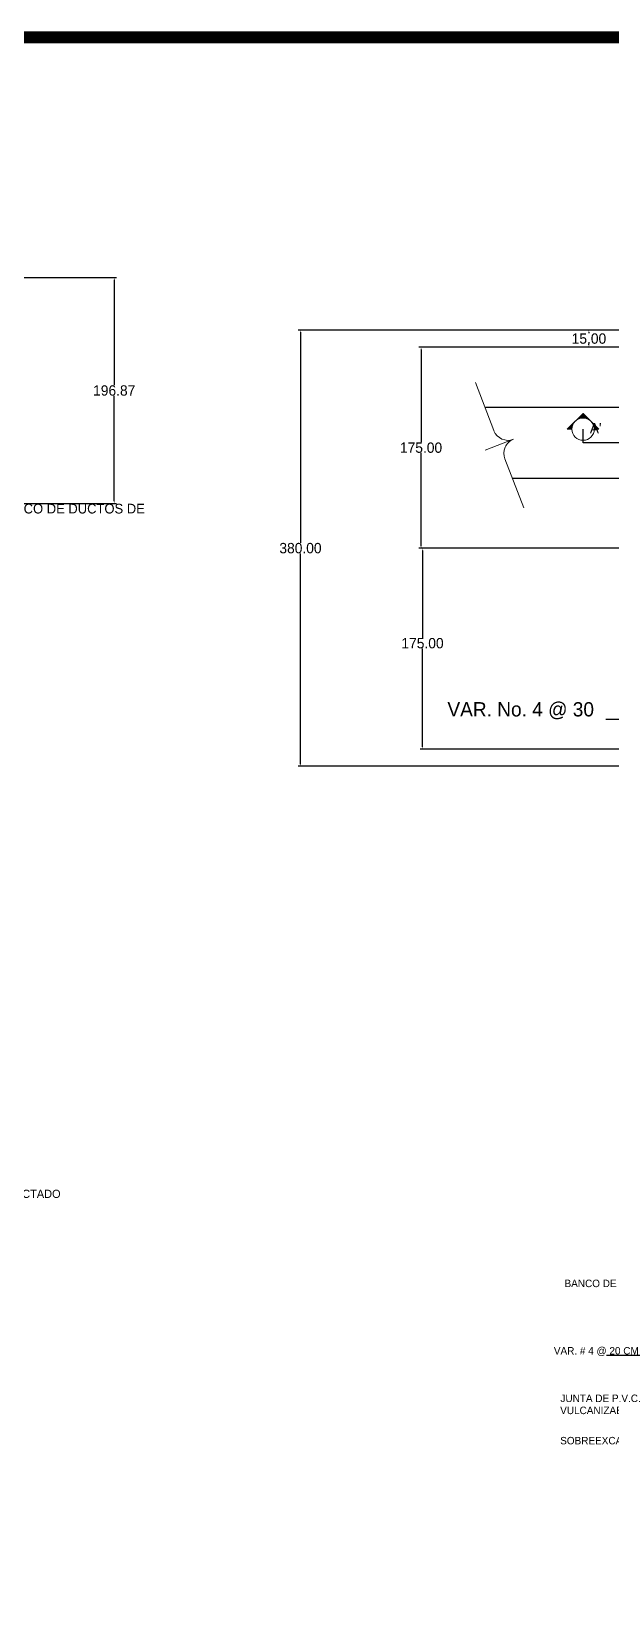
# Model space of a CAD drawing. Header units: centimetres. Extents: x 899 to 420531, y -3090 to 1299.
# Drawn here: x 9548 to 10054, y -1908 to -538 of the extents above; entities that cross this region are included whole.
import ezdxf

# ---------------------------------------------------------------- set-up
doc = ezdxf.new("R2010")
doc.units = ezdxf.units.CM
doc.header["$LTSCALE"] = 10
doc.header["$MEASUREMENT"] = 0
doc.layers.get('DEFPOINTS').update_dxf_attribs({"color": 2, "linetype": 'CONTINUOUS'})
for name, color, linetype in [('DIM', 7, 'CONTINUOUS'), ('Ductos', 30, 'CONTINUOUS'), ('MARCO', 7, 'CONTINUOUS'), ('TEXTOS', 7, 'CONTINUOUS')]:
    doc.layers.add(name, color=color, linetype=linetype)
doc.styles.get("Standard").update_dxf_attribs({"font": ''})
doc.styles.get('Standard').set_extended_font_data('Zurich Ex BT')
doc.dimstyles.get("Standard").update_dxf_attribs({"dimtxt": 9, "dimasz": 2, "dimexe": 2, "dimexo": 2, "dimgap": 0.09, "dimtad": 0, "dimtih": 1, "dimtoh": 1, "dimzin": 0, "dimdsep": 46, "dimtxsty": 'Standard', "dimcen": 0.09, "dimadec": 0, "dimazin": 0, "dimtfac": 1, "dimtofl": 0, "dimtmove": 0, "dimatfit": 3, "dimfxl": 0, "dimtolj": 1, "dimtzin": 0, "dimarcsym": 0})

# ---------------------------------------------------------------- blocks, each defined once
blk = doc.blocks.new('*D17')
at = {"layer": 'DEFPOINTS', "color": 0}
for p in [(10068.2, -797.6), (10034.3, -812.6), (10083.2, -812.6)]:
    blk.add_point(p, dxfattribs=at)
at = {"layer": 'DIM', "color": 0, "lineweight": -2}
for p, q in [((10066.2, -797.6), (10032.3, -797.6)), ((10034.3, -799.6), (10034.3, -800.4)), ((10081.2, -812.6), (10032.3, -812.6)), ((10034.3, -810.6), (10034.3, -809.7))]:
    blk.add_line(p, q, dxfattribs=at)
at = {"layer": 'DIM', "color": 0}
for points in [[(10034, -799.6), (10034.6, -799.6), (10034.3, -797.6)], [(10034, -810.6), (10034.6, -810.6), (10034.3, -812.6)]]:
    blk.add_solid(points, dxfattribs=at)
at = {"layer": 'DIM', "color": 0, "insert": (10034.3, -805.1), "char_height": 9, "attachment_point": 5}
blk.add_mtext('\\A1;15.00', dxfattribs=at)
blk = doc.blocks.new('*D20')
at = {"layer": 'DEFPOINTS', "color": 0}
for p in [(10068.2, -797.6), (9782.8, -1177.6), (10278.2, -1177.6)]:
    blk.add_point(p, dxfattribs=at)
at = {"layer": 'DIM', "color": 0, "lineweight": -2}
for p, q in [((10066.2, -797.6), (9780.8, -797.6)), ((9782.8, -799.6), (9782.8, -982.9)), ((9782.8, -1175.6), (9782.8, -992.2)), ((10276.2, -1177.6), (9780.8, -1177.6))]:
    blk.add_line(p, q, dxfattribs=at)
at = {"layer": 'DIM', "color": 0}
for points in [[(9782.4, -799.6), (9783.1, -799.6), (9782.8, -797.6)], [(9782.4, -1175.6), (9783.1, -1175.6), (9782.8, -1177.6)]]:
    blk.add_solid(points, dxfattribs=at)
at = {"layer": 'DIM', "color": 0, "insert": (9782.8, -987.6), "char_height": 9, "attachment_point": 5}
blk.add_mtext('\\A1;380.00', dxfattribs=at)
blk = doc.blocks.new('*D36')
at = {"layer": 'DEFPOINTS', "color": 0}
for p in [(10083.2, -812.6), (9887.9, -987.6), (10083.2, -987.6)]:
    blk.add_point(p, dxfattribs=at)
at = {"layer": 'DIM', "color": 0, "lineweight": -2}
for p, q in [((10081.2, -812.6), (9885.9, -812.6)), ((9887.9, -814.6), (9887.9, -895.4)), ((9887.9, -985.6), (9887.9, -904.7)), ((10081.2, -987.6), (9885.9, -987.6))]:
    blk.add_line(p, q, dxfattribs=at)
at = {"layer": 'DIM', "color": 0}
for points in [[(9887.6, -814.6), (9888.3, -814.6), (9887.9, -812.6)], [(9887.6, -985.6), (9888.3, -985.6), (9887.9, -987.6)]]:
    blk.add_solid(points, dxfattribs=at)
at = {"layer": 'DIM', "color": 0, "insert": (9887.9, -900.1), "char_height": 9, "attachment_point": 5}
blk.add_mtext('\\A1;175.00', dxfattribs=at)
blk = doc.blocks.new('*D37')
at = {"layer": 'DEFPOINTS', "color": 0}
for p in [(10083.2, -987.6), (9889.2, -1162.6), (10288.2, -1162.6)]:
    blk.add_point(p, dxfattribs=at)
at = {"layer": 'DIM', "color": 0, "lineweight": -2}
for p, q in [((10081.2, -987.6), (9887.2, -987.6)), ((9889.2, -989.6), (9889.2, -1065.7)), ((9889.2, -1160.6), (9889.2, -1075.1)), ((10286.2, -1162.6), (9887.2, -1162.6))]:
    blk.add_line(p, q, dxfattribs=at)
at = {"layer": 'DIM', "color": 0}
for points in [[(9888.8, -989.6), (9889.5, -989.6), (9889.2, -987.6)], [(9888.8, -1160.6), (9889.5, -1160.6), (9889.2, -1162.6)]]:
    blk.add_solid(points, dxfattribs=at)
at = {"layer": 'DIM', "color": 0, "insert": (9889.2, -1070.4), "char_height": 9, "attachment_point": 5}
blk.add_mtext('\\A1;175.00', dxfattribs=at)
blk = doc.blocks.new('*D41')
at = {"layer": 'DEFPOINTS', "color": 0}
for p in [(9404.4, -751.9), (9404.4, -948.8), (9620.4, -948.8)]:
    blk.add_point(p, dxfattribs=at)
at = {"layer": 'DIM', "color": 0, "lineweight": -2}
for p, q in [((9406.4, -751.9), (9622.4, -751.9)), ((9620.4, -753.9), (9620.4, -845.7)), ((9620.4, -946.8), (9620.4, -855)), ((9406.4, -948.8), (9622.4, -948.8))]:
    blk.add_line(p, q, dxfattribs=at)
at = {"layer": 'DIM', "color": 0}
for points in [[(9620.1, -753.9), (9620.7, -753.9), (9620.4, -751.9)], [(9620.1, -946.8), (9620.7, -946.8), (9620.4, -948.8)]]:
    blk.add_solid(points, dxfattribs=at)
at = {"layer": 'DIM', "color": 0, "insert": (9620.4, -850.3), "char_height": 9, "attachment_point": 5}
blk.add_mtext('\\A1;196.87', dxfattribs=at)
blk = doc.blocks.new('Marco-Reg')
at = {"layer": 'MARCO', "linetype": 'Continuous', "const_width": 10.2}
blk.add_lwpolyline([(12391.5, -3085.1), (12391.5, -542.7), (8462.3, -542.7), (8462.3, -3085.1)], close=True, dxfattribs=at)

msp = doc.modelspace()

# ---------------------------------------------------------------- linework, layer by layer
at = {"layer": 'Ductos', "lineweight": 5}
for p, q in [((9951.469, -885.24), (9935.323, -843.356)), ((9968.516, -892.801), (9943.909, -902.287)), ((9977.401, -952.508), (9960.955, -909.847))]:
    msp.add_line(p, q, dxfattribs=at)
at = {"layer": 'Ductos'}
for p, q in [((10083.185, -864.985), (9943.661, -864.985)), ((10083.189, -926.981), (9967.57, -927.005))]:
    msp.add_line(p, q, dxfattribs=at)
at = {"layer": 'Ductos', "lineweight": 5}
for centre, start, end in [((9963.73, -880.514), 201.281051, 291.281051), ((9973.259, -905.104), 111.081795, 201.081795)]:
    msp.add_arc(centre, 13.186, start, end, dxfattribs=at)
at = {"layer": 'TEXTOS', "lineweight": 5}
for p, q in [((10015.42, -883.973), (10029.206, -870.188)), ((10022.602, -876.792), (10022.679, -876.792)), ((10022.796, -876.598), (10022.899, -876.598)), ((10022.99, -876.403), (10023.133, -876.403)), ((10022.99, -876.403), (10023.133, -876.403)), ((10023.184, -876.209), (10023.383, -876.209)), ((10023.378, -876.015), (10023.651, -876.015)), ((10023.572, -875.821), (10023.94, -875.821)), ((10023.767, -875.627), (10024.254, -875.627)), ((10023.961, -875.433), (10024.597, -875.433)), ((10024.155, -875.239), (10024.976, -875.239)), ((10024.349, -875.045), (10025.403, -875.045)), ((10024.543, -874.851), (10025.895, -874.851)), ((10024.543, -874.851), (10025.895, -874.851)), ((10024.737, -874.657), (10026.489, -874.657)), ((10024.931, -874.463), (10027.275, -874.463)), ((10025.125, -874.268), (10033.287, -874.269)), ((10025.319, -874.074), (10033.093, -874.074)), ((10025.513, -873.88), (10032.899, -873.88)), ((10025.708, -873.686), (10032.705, -873.686)), ((10025.902, -873.492), (10032.511, -873.492)), ((10026.096, -873.298), (10032.316, -873.298)), ((10026.29, -873.104), (10032.122, -873.104)), ((10026.484, -872.91), (10031.928, -872.91)), ((10026.678, -872.716), (10031.734, -872.716)), ((10026.872, -872.522), (10031.54, -872.522)), ((10027.066, -872.328), (10031.346, -872.328)), ((10027.26, -872.133), (10031.152, -872.134)), ((10027.454, -871.939), (10030.958, -871.939)), ((10027.648, -871.745), (10030.764, -871.745)), ((10027.843, -871.551), (10030.57, -871.551)), ((10028.037, -871.357), (10030.376, -871.357)), ((10028.231, -871.163), (10030.181, -871.163)), ((10028.425, -870.969), (10029.987, -870.969)), ((10028.619, -870.775), (10029.793, -870.775)), ((10028.813, -870.581), (10029.599, -870.581)), ((10029.007, -870.387), (10029.405, -870.387)), ((10029.201, -870.193), (10029.211, -870.193)), ((10042.992, -883.973), (10029.206, -870.188)), ((10031.137, -874.463), (10033.481, -874.463)), ((10031.923, -874.657), (10033.675, -874.657)), ((10032.517, -874.851), (10033.869, -874.851)), ((10032.517, -874.851), (10033.869, -874.851)), ((10033.01, -875.045), (10034.063, -875.045)), ((10033.436, -875.239), (10034.257, -875.239)), ((10033.816, -875.433), (10034.452, -875.433)), ((10034.158, -875.627), (10034.646, -875.627)), ((10034.472, -875.821), (10034.84, -875.821)), ((10034.761, -876.015), (10035.034, -876.015)), ((10035.029, -876.21), (10035.228, -876.21)), ((10035.279, -876.404), (10035.422, -876.404)), ((10035.279, -876.404), (10035.422, -876.404)), ((10035.513, -876.598), (10035.616, -876.598)), ((10035.734, -876.792), (10035.81, -876.792)), ((10015.42, -883.973), (10019.501, -883.973)), ((10015.615, -883.779), (10019.503, -883.779)), ((10015.809, -883.585), (10019.509, -883.585)), ((10016.003, -883.391), (10019.519, -883.391)), ((10016.197, -883.197), (10019.532, -883.197)), ((10016.391, -883.003), (10019.55, -883.003)), ((10016.585, -882.809), (10019.571, -882.809)), ((10016.779, -882.614), (10019.597, -882.614)), ((10016.973, -882.42), (10019.626, -882.42)), ((10017.167, -882.226), (10019.66, -882.226)), ((10017.361, -882.032), (10019.697, -882.032)), ((10017.555, -881.838), (10019.739, -881.838)), ((10017.75, -881.644), (10019.785, -881.644)), ((10017.944, -881.45), (10019.835, -881.45)), ((10018.138, -881.256), (10019.89, -881.256)), ((10018.332, -881.062), (10019.948, -881.062)), ((10018.526, -880.868), (10020.012, -880.868)), ((10018.72, -880.674), (10020.079, -880.674)), ((10018.914, -880.479), (10020.152, -880.479)), ((10019.108, -880.285), (10020.229, -880.285)), ((10019.302, -880.091), (10020.312, -880.091)), ((10019.496, -879.897), (10020.399, -879.897)), ((10019.691, -879.703), (10020.491, -879.703)), ((10019.885, -879.509), (10020.589, -879.509)), ((10020.079, -879.315), (10020.692, -879.315)), ((10020.273, -879.121), (10020.802, -879.121)), ((10020.467, -878.927), (10020.917, -878.927)), ((10020.661, -878.733), (10021.038, -878.733)), ((10020.855, -878.539), (10021.166, -878.539)), ((10021.049, -878.344), (10021.3, -878.344)), ((10021.243, -878.15), (10021.442, -878.15)), ((10021.437, -877.956), (10021.592, -877.956)), ((10021.631, -877.762), (10021.749, -877.762)), ((10021.826, -877.568), (10021.915, -877.568)), ((10022.02, -877.374), (10022.09, -877.374)), ((10022.214, -877.18), (10022.276, -877.18)), ((10022.408, -876.986), (10022.471, -876.986)), ((10035.941, -876.986), (10036.004, -876.986)), ((10036.137, -877.18), (10036.198, -877.18)), ((10036.322, -877.374), (10036.392, -877.374)), ((10036.497, -877.568), (10036.587, -877.568)), ((10036.663, -877.762), (10036.781, -877.762)), ((10036.82, -877.956), (10036.975, -877.956)), ((10036.97, -878.15), (10037.169, -878.15)), ((10037.112, -878.345), (10037.363, -878.345)), ((10037.246, -878.539), (10037.557, -878.539)), ((10037.374, -878.733), (10037.751, -878.733)), ((10037.495, -878.927), (10037.945, -878.927)), ((10037.611, -879.121), (10038.139, -879.121)), ((10037.72, -879.315), (10038.333, -879.315)), ((10037.823, -879.509), (10038.527, -879.509)), ((10037.921, -879.703), (10038.722, -879.703)), ((10038.013, -879.897), (10038.916, -879.897)), ((10038.101, -880.091), (10039.11, -880.091)), ((10038.183, -880.286), (10039.304, -880.286)), ((10038.26, -880.48), (10039.498, -880.48)), ((10038.333, -880.674), (10039.692, -880.674)), ((10038.4, -880.868), (10039.886, -880.868)), ((10038.464, -881.062), (10040.08, -881.062)), ((10038.523, -881.256), (10040.274, -881.256)), ((10038.577, -881.45), (10040.468, -881.45)), ((10038.627, -881.644), (10040.662, -881.644)), ((10038.673, -881.838), (10040.857, -881.838)), ((10038.715, -882.032), (10041.051, -882.032)), ((10038.752, -882.226), (10041.245, -882.226)), ((10038.786, -882.421), (10041.439, -882.421)), ((10038.815, -882.615), (10041.633, -882.615)), ((10038.841, -882.809), (10041.827, -882.809)), ((10038.862, -883.003), (10042.021, -883.003)), ((10038.88, -883.197), (10042.215, -883.197)), ((10038.893, -883.391), (10042.409, -883.391)), ((10038.903, -883.585), (10042.603, -883.585)), ((10038.909, -883.779), (10042.797, -883.779)), ((10038.911, -883.973), (10042.992, -883.973))]:
    msp.add_line(p, q, dxfattribs=at)
at = {"layer": 'TEXTOS'}
for p, q in [((10029.206, -895.981), (10029.206, -883.973)), ((10072.496, -895.984), (10029.206, -895.981))]:
    msp.add_line(p, q, dxfattribs=at)
at = {"layer": 'TEXTOS', "lineweight": 5}
msp.add_circle((10029.206, -883.973), 9.705, dxfattribs=at)

# ---------------------------------------------------------------- block references
at = {"layer": 'DIM'}
msp.add_blockref('Marco-Reg', (0, 0), dxfattribs=at)

# ---------------------------------------------------------------- texts
at = {"layer": 'TEXTOS', "lineweight": 5}
msp.add_text("A'", height=8.9406, rotation=359.999409, dxfattribs=at).set_placement((10035.055, -887.631))
for s, height, p in [('BANCO DE DUCTOS DE ', 8.4631, (9518.185, -957.395)), ('VAR. No. 4 @ 30', 12.43504, (9910.908, -1134.149))]:
    msp.add_text(s, height=height, dxfattribs=at).set_placement(p)
at = {"layer": 'TEXTOS'}
for s, height, p in [('RELLENO COMPACTADO', 7.14935, (9457.843, -1553.506)), ('BANCO DE DUCTOS', 6.5, (10013.02, -1631.174)), ('VAR. # 4 @ 20 CM', 6.5, (10003.711, -1689.868)), ('JUNTA DE P.V.C.', 6.5, (10009.458, -1731.259)), ('VULCANIZABLE DE 20.3 CM', 6.5, (10009.232, -1741.771)), ('SOBREEXCAVACION', 6.5, (10009.232, -1768.114))]:
    msp.add_text(s, height=height, dxfattribs=at).set_placement(p)

# ---------------------------------------------------------------- dimensions: what is measured, and where the dimension line sits
at = {"layer": 'DIM'}
for base, p1, p2, picture, middle in [((9620.41, -948.773), (9404.391, -751.904), (9404.391, -948.773), '*D41', (9620.41, -850.338)), ((9782.761, -1177.55), (10068.185, -797.55), (10278.18, -1177.55), '*D20', (9782.761, -987.55)), ((10034.313, -812.55), (10068.185, -797.55), (10083.185, -812.55), '*D17', (10034.313, -805.05))]:
    dim = msp.add_linear_dim(base=base, p1=p1, p2=p2, angle=90, dimstyle='Standard', dxfattribs=at)
    dim.commit()
    dim.dimension.update_dxf_attribs({"geometry": picture, "text_midpoint": middle})
for base, p1, p2, picture, middle in [((9887.929, -987.55), (10083.185, -812.55), (10083.185, -987.55), '*D36', (9887.929, -900.05)), ((9889.18, -1162.55), (10083.185, -987.55), (10288.185, -1162.55), '*D37', (9889.18, -1070.384))]:
    dim = msp.add_linear_dim(base=base, p1=p1, p2=p2, angle=90, dimstyle='Standard', dxfattribs=at)
    dim.commit()
    dim.dimension.update_dxf_attribs({"geometry": picture, "text_midpoint": middle, "dimtype": 160})

# ---------------------------------------------------------------- leaders
at = {"layer": 'TEXTOS'}
for points in [[(10173.257, -1068.445), (10084.781, -1136.726), (10048.953, -1136.726)], [(10256.612, -1711.962), (10098.927, -1690.778), (10049.657, -1690.778)]]:
    msp.add_leader(points, dimstyle='Standard', override={"dimgap": 0.09, "dimtad": 0}, dxfattribs=at)

doc.saveas('drawing.dxf')
